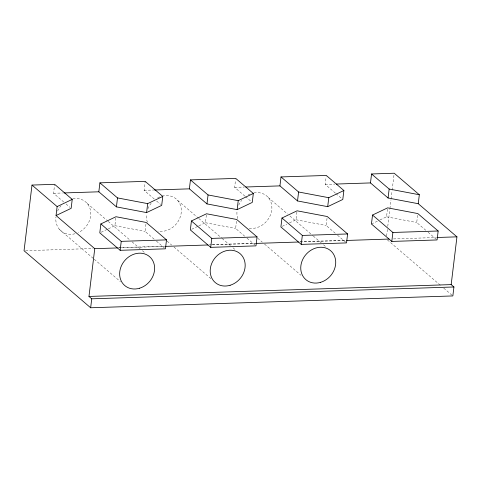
<?xml version="1.0" encoding="UTF-8"?>
<svg xmlns="http://www.w3.org/2000/svg" width="481" height="481" viewBox="0 0 481 481"><rect width="100%" height="100%" fill="white"/><g stroke="black" fill="none" stroke-linecap="round" stroke-linejoin="round"><path stroke-width="0.36" stroke-dasharray="2.4 1.8" d="M63.769 202.032L53.553 193.284L54.551 185.017M108.327 228.812L114.893 225.679L115.807 218.103M154.317 199.068L144.102 190.326L145.184 181.367M154.148 239.171L145.07 231.397L145.983 223.821M198.875 225.854L205.441 222.721L206.523 213.768M244.865 196.11L234.65 187.368L235.57 179.786M244.697 236.213L235.618 228.439L236.538 220.863M289.43 222.895L295.995 219.763L297.078 210.81M335.419 193.152L325.204 184.409L326.118 176.828M335.251 233.255L326.172 225.481L327.086 217.899M379.978 219.931L386.544 216.805L387.626 207.852M386.61 235.955L387.409 229.317M387.77 226.365L389.82 209.391M389.911 208.652L390.987 199.795M391.071 199.062L392.057 190.945M392.147 190.205L394.023 174.705M425.799 230.297L416.72 222.523L417.634 214.941M101.106 232.251L107.672 229.124M191.654 229.293L198.22 226.166M282.209 226.335L286.802 224.146M371.446 224.002L377.351 221.188M53.553 193.284L62.458 192.995M144.102 190.326L153.752 190.007M234.65 187.368L244.3 187.049M325.204 184.409L334.854 184.091M25.547 250.697L93.043 248.491M118.536 247.655L120.785 247.583M121.537 247.559L165.031 246.14M209.277 244.691L211.526 244.619M212.277 244.595L255.766 243.176M300.012 241.727L345.755 240.229M118.873 247.889L164.887 246.386M212.392 244.835L255.441 243.428M299.97 241.973L345.989 240.47M393.488 238.919L436.501 237.512M386.544 216.805L416.72 222.523M295.995 219.763L326.172 225.481M205.441 222.721L235.618 228.439M114.893 225.679L145.07 231.397M428.072 232.239L437.079 239.953M335.985 193.639L342.225 198.984M387.391 239.887L440.325 285.209M443.741 288.137L452.278 295.448M337.518 235.197L345.971 242.436M268.206 197.444L287.584 214.033M289.863 215.987L312.662 235.504M313.233 235.997L321.212 242.827M323.491 244.781L326.34 247.216M245.436 196.597L251.112 201.455M257.69 238.215L262.253 242.117M264.532 244.071L301.01 275.306M246.969 238.155L254.87 244.919M177.657 200.403L198.172 217.971M198.743 218.458L221.543 237.975M222.114 238.468L230.664 245.785M232.942 247.739L235.792 250.18M156.59 201.016L160.558 204.413M167.141 241.173L171.699 245.082M173.984 247.03L211.027 278.752M156.421 241.113L164.322 247.883M87.103 203.361L107.624 220.929M108.195 221.416L129.852 239.959M132.131 241.913L140.109 248.743M142.394 250.697L145.238 253.138M66.035 203.974L70.01 207.377M59.494 229.491L93.687 258.772M94.258 259.259L120.478 281.71M72.853 198.797A19.048 16.258 -49.4 0 1 90.578 210.918A19.048 16.258 -49.4 0 1 78.253 232.618M75.054 233.76A19.048 16.258 -49.4 0 1 55.94 216.991M57.63 211.051A19.048 16.258 -49.4 0 1 61.081 205.7M253.956 192.881A19.048 16.258 -49.4 0 1 271.729 210.167A19.048 16.258 -49.4 0 1 249.248 228.247M237.752 218.596A19.048 16.258 -49.4 0 1 237.043 211.075M238.732 205.134A19.048 16.258 -49.4 0 1 241.721 200.33M248.202 194.937A19.048 16.258 -49.4 0 1 250.078 194.041M162.097 196.134A19.048 16.258 -49.4 0 1 181.217 212.842A19.048 16.258 -49.4 0 1 157.972 231.078M147.451 222.246A19.048 16.258 -49.4 0 1 146.489 214.033M147.901 208.736A19.048 16.258 -49.4 0 1 151.166 203.289M157.648 197.901A19.048 16.258 -49.4 0 1 161.448 196.314"/><path stroke-width="0.72" d="M31.999 185.065L24.05 250.745L90.65 307.768L452.849 295.935L453.932 286.977L451.172 284.608L88.967 296.446L94.751 248.677L56.049 215.542L57.131 206.583L31.999 185.065L54.636 184.325L72.228 199.393L71.146 208.345L56.049 215.542M98.827 191.805L99.91 182.846L145.184 181.367L162.776 196.428L161.694 205.387L146.597 212.584L116.42 206.866L98.827 191.805L63.943 192.941M90.65 307.768L91.733 298.815L88.967 296.446M100.878 223.924L99.795 232.876L120.154 250.306L165.428 248.827L166.51 239.875L146.152 222.444L115.975 216.727L100.878 223.924L121.236 241.354L166.51 239.875M116.42 206.866L117.502 197.913L99.91 182.846M120.154 250.306L121.236 241.354M146.597 212.584L147.679 203.625L162.776 196.428M189.376 188.847L190.458 179.888L235.738 178.409L253.331 193.47L252.242 202.429L237.145 209.626L206.968 203.908L189.376 188.847L154.491 189.983M191.426 220.959L190.344 229.918L210.702 247.348L255.976 245.869L257.058 236.911L236.706 219.48L206.523 213.768L191.426 220.959L211.784 238.39L257.058 236.911M206.968 203.908L208.051 194.949L190.458 179.888M210.702 247.348L211.784 238.39M237.145 209.626L238.227 200.667L253.331 193.47M279.93 185.888L281.012 176.93L326.286 175.451L343.879 190.512L342.797 199.471L327.699 206.668L297.523 200.95L279.93 185.888L245.785 187.001M281.98 218.001L280.892 226.96L301.25 244.39L346.524 242.911L347.613 233.952L327.254 216.522L297.078 210.81L281.98 218.001L302.333 235.431L347.613 233.952M297.523 200.95L298.605 191.991L281.012 176.93M301.25 244.39L302.333 235.431M327.699 206.668L328.782 197.709L343.879 190.512M418.248 203.703L388.071 197.992L370.478 182.924L371.56 173.972L394.198 173.232L419.33 194.751L418.248 203.703L456.95 236.844L451.172 284.608M372.528 215.043L371.446 224.002L391.805 241.432L437.079 239.953L438.161 230.994L417.803 213.564L387.626 207.852L372.528 215.043L392.887 232.473L438.161 230.994M388.071 197.992L389.153 189.033L371.56 173.972M391.805 241.432L392.887 232.473M57.131 206.583L72.228 199.393M336.333 184.043L370.478 182.924M94.751 248.677L117.388 247.937M165.632 246.362L207.936 244.979M256.181 243.404L298.485 242.021M346.729 240.446L389.039 239.063M437.235 237.488L456.95 236.844M91.733 298.815L453.932 286.977M389.153 189.033L419.33 194.751M298.605 191.991L328.782 197.709M208.051 194.949L238.227 200.667M117.502 197.913L147.679 203.625M320.635 282.323A19.048 16.258 -49.4 0 0 332.04 252.098A19.048 16.258 -49.4 0 0 302.032 261.075A19.048 16.258 -49.4 0 0 320.635 282.323M230.08 285.281A19.048 16.258 -49.4 0 0 241.492 255.056A19.048 16.258 -49.4 0 0 211.478 264.039A19.048 16.258 -49.4 0 0 230.08 285.281M139.532 288.239A19.048 16.258 -49.4 0 0 150.938 258.014A19.048 16.258 -49.4 0 0 120.929 266.997A19.048 16.258 -49.4 0 0 139.532 288.239"/></g></svg>
